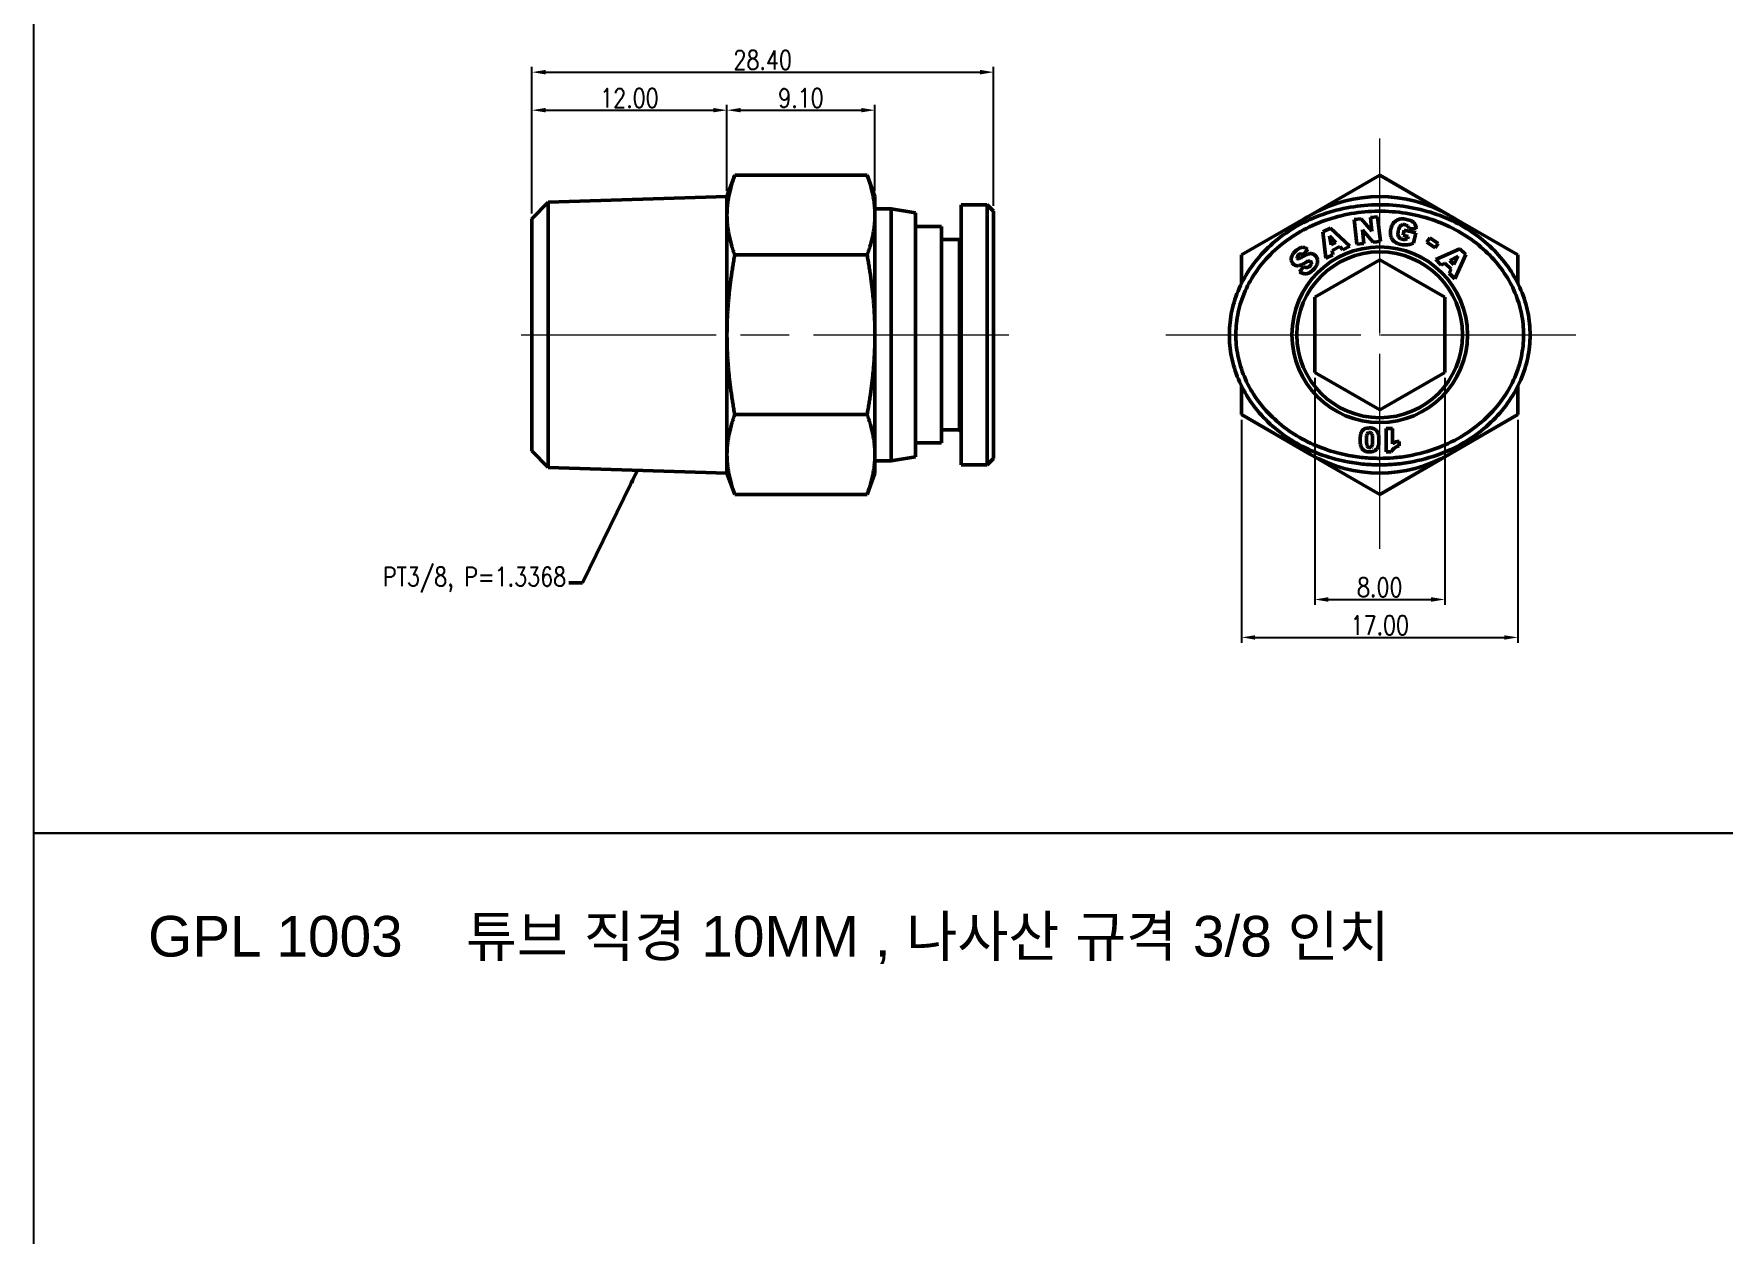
# Model space of a CAD drawing. Header units: millimetres. Extents: x 747 to 1883, y 1260 to 2217.
# Drawn here: x 816.4 to 920.3, y 1990.6 to 2064.4 of the extents above; entities that cross this region are included whole.
import ezdxf

# ---------------------------------------------------------------- set-up
doc = ezdxf.new("R2010")
doc.units = ezdxf.units.MM
doc.linetypes.add('AM_ISO08W050', pattern=[18, 12, -1.5, 3, -1.5])
for name, color, linetype, lineweight in [('AM_0', 7, 'Continuous', 50), ('AM_7', 4, 'AM_ISO08W050', 20), ('AM_REFDIM', 4, 'Continuous', 25), ('AM_VIS', 7, 'Continuous', 50)]:
    doc.layers.add(name, color=color, linetype=linetype, lineweight=lineweight)
doc.styles.add('ADESK1', font='romans.shx', dxfattribs={"width": 0.8})
doc.styles.get("Standard").update_dxf_attribs({"font": 'arial.ttf'})
doc.dimstyles.new('AM_ISO$0', dxfattribs={"dimtxt": 3.5, "dimasz": 2.5, "dimexe": 1, "dimexo": 1, "dimgap": 0.5, "dimtad": 1, "dimzin": 1, "dimdsep": 46, "dimtxsty": 'ADESK1', "dimcen": 0, "dimclrd": 1, "dimclre": 1, "dimclrt": 3, "dimadec": 0, "dimazin": 2, "dimtp": 0.1, "dimtm": 0.1, "dimtfac": 0.71, "dimtmove": 0, "dimatfit": 3, "dimfxl": 1, "dimlwd": -1, "dimlwe": -1, "dimarcsym": 0})
doc.dimstyles.new('AM_ISO$7', dxfattribs={"dimtxt": 3.5, "dimasz": 2.5, "dimexe": 1, "dimexo": 1, "dimgap": 0.5, "dimtad": 1, "dimdsep": 46, "dimtxsty": 'ADESK1', "dimcen": 0, "dimclrd": 1, "dimclre": 1, "dimclrt": 3, "dimadec": 0, "dimazin": 2, "dimtp": 0.1, "dimtm": 0.1, "dimtfac": 0.71, "dimtmove": 0, "dimatfit": 3, "dimfxl": 1, "dimlwd": -1, "dimlwe": -1, "dimarcsym": 0})

# ---------------------------------------------------------------- blocks, each defined once
blk = doc.blocks.new('*D22')
at = {"layer": 'AM_REFDIM', "color": 1}
for p, q in [((847.05, 2053.34), (847.05, 2060.03)), ((859.05, 2054.71), (859.05, 2060.03)), ((847.89, 2059.69), (858.22, 2059.69))]:
    blk.add_line(p, q, dxfattribs=at)
for points in [[(847.89, 2059.83), (847.89, 2059.56), (847.05, 2059.69)], [(858.22, 2059.56), (858.22, 2059.83), (859.05, 2059.69)]]:
    blk.add_solid(points, dxfattribs=at)
at = {"layer": 'Defpoints', "color": 0}
for p in [(859.05, 2059.69), (859.05, 2054.38), (847.05, 2053.01)]:
    blk.add_point(p, dxfattribs=at)
at = {"layer": 'AM_REFDIM', "color": 3, "insert": (853.05, 2060.44), "char_height": 1.167, "attachment_point": 5, "style": 'ADESK1'}
blk.add_mtext('12.00', dxfattribs=at)
blk = doc.blocks.new('*D23')
at = {"layer": 'AM_REFDIM', "color": 1}
for p, q in [((847.05, 2053.34), (847.05, 2062.36)), ((847.89, 2062.03), (874.62, 2062.03)), ((875.45, 2053.81), (875.45, 2062.36))]:
    blk.add_line(p, q, dxfattribs=at)
for points in [[(847.89, 2062.17), (847.89, 2061.89), (847.05, 2062.03)], [(874.62, 2061.89), (874.62, 2062.17), (875.45, 2062.03)]]:
    blk.add_solid(points, dxfattribs=at)
at = {"layer": 'Defpoints', "color": 0}
for p in [(875.45, 2062.03), (847.05, 2053.01), (875.45, 2053.48)]:
    blk.add_point(p, dxfattribs=at)
at = {"layer": 'AM_REFDIM', "color": 3, "insert": (861.25, 2062.78), "char_height": 1.167, "attachment_point": 5, "style": 'ADESK1'}
blk.add_mtext('28.40', dxfattribs=at)
blk = doc.blocks.new('*D24')
at = {"layer": 'AM_REFDIM', "color": 1}
for p, q in [((895.21, 2043.24), (895.21, 2029.27)), ((903.21, 2043.24), (903.21, 2029.27)), ((896.04, 2029.6), (902.37, 2029.6))]:
    blk.add_line(p, q, dxfattribs=at)
for points in [[(896.04, 2029.74), (896.04, 2029.46), (895.21, 2029.6)], [(902.37, 2029.46), (902.37, 2029.74), (903.21, 2029.6)]]:
    blk.add_solid(points, dxfattribs=at)
at = {"layer": 'Defpoints', "color": 0}
for p in [(895.21, 2043.57), (903.21, 2043.57), (903.21, 2029.6)]:
    blk.add_point(p, dxfattribs=at)
at = {"layer": 'AM_REFDIM', "color": 3, "insert": (899.21, 2030.35), "char_height": 1.167, "attachment_point": 5, "style": 'ADESK1'}
blk.add_mtext('8.00', dxfattribs=at)
blk = doc.blocks.new('*D25')
at = {"layer": 'AM_REFDIM', "color": 1}
for p, q in [((890.71, 2040.64), (890.71, 2026.93)), ((907.71, 2040.64), (907.71, 2026.93)), ((891.54, 2027.27), (906.87, 2027.27))]:
    blk.add_line(p, q, dxfattribs=at)
for points in [[(891.54, 2027.4), (891.54, 2027.13), (890.71, 2027.27)], [(906.87, 2027.13), (906.87, 2027.4), (907.71, 2027.27)]]:
    blk.add_solid(points, dxfattribs=at)
at = {"layer": 'Defpoints', "color": 0}
for p in [(890.71, 2040.97), (907.71, 2040.97), (907.71, 2027.27)]:
    blk.add_point(p, dxfattribs=at)
at = {"layer": 'AM_REFDIM', "color": 3, "insert": (899.21, 2028.02), "char_height": 1.167, "attachment_point": 5, "style": 'ADESK1'}
blk.add_mtext('17.00', dxfattribs=at)
blk = doc.blocks.new('*D28')
at = {"layer": 'AM_REFDIM', "color": 1}
for p, q in [((859.05, 2054.71), (859.05, 2060.03)), ((868.15, 2054.71), (868.15, 2060.03)), ((859.89, 2059.69), (867.32, 2059.69))]:
    blk.add_line(p, q, dxfattribs=at)
for points in [[(859.89, 2059.83), (859.89, 2059.56), (859.05, 2059.69)], [(867.32, 2059.56), (867.32, 2059.83), (868.15, 2059.69)]]:
    blk.add_solid(points, dxfattribs=at)
at = {"layer": 'Defpoints', "color": 0}
for p in [(868.15, 2059.69), (859.05, 2054.38), (868.15, 2054.38)]:
    blk.add_point(p, dxfattribs=at)
at = {"layer": 'AM_REFDIM', "color": 3, "insert": (863.6, 2060.44), "char_height": 1.167, "attachment_point": 5, "style": 'ADESK1'}
blk.add_mtext('9.10', dxfattribs=at)

msp = doc.modelspace()

# ---------------------------------------------------------------- linework, layer by layer
for points in [[(816.412, 2078.253), (972.462, 2078.253), (972.462, 2015.233), (816.412, 2015.233)], [(816.412, 2015.233), (995.87, 2015.233), (995.87, 1911.999), (816.412, 1911.999)]]:
    msp.add_lwpolyline(points, close=True)
at = {"layer": 'AM_7'}
for p, q in [((899.207, 2045.949), (899.207, 2059.046)), ((846.386, 2045.879), (876.69, 2045.879)), ((886.04, 2045.879), (899.136, 2045.879)), ((899.188, 2045.879), (899.225, 2045.879)), ((899.207, 2045.861), (899.207, 2045.897)), ((899.207, 2032.712), (899.207, 2045.809)), ((899.277, 2045.879), (912.373, 2045.879))]:
    msp.add_line(p, q, dxfattribs=at)
at = {"layer": 'AM_VIS'}
for p, q in [((859.054, 2054.379), (859.532, 2055.694)), ((859.532, 2055.694), (867.675, 2055.694)), ((868.154, 2054.379), (867.675, 2055.694)), ((894.957, 2053.24), (899.207, 2055.694)), ((899.207, 2055.694), (903.457, 2053.24)), ((847.054, 2053.012), (848.053, 2054.042)), ((848.053, 2054.042), (859.054, 2054.379)), ((848.053, 2054.042), (848.053, 2037.716)), ((859.054, 2053.24), (859.054, 2054.379)), ((868.154, 2053.24), (868.154, 2054.379)), ((868.154, 2053.629), (869.154, 2053.629)), ((870.654, 2053.379), (869.154, 2053.629)), ((869.154, 2038.129), (869.154, 2053.629)), ((873.454, 2037.879), (873.454, 2053.879)), ((875.054, 2053.879), (873.454, 2053.879)), ((875.054, 2053.879), (875.054, 2037.879)), ((875.054, 2053.879), (875.454, 2053.479)), ((847.054, 2038.747), (847.054, 2053.012)), ((859.054, 2045.879), (859.054, 2053.24)), ((868.154, 2045.879), (868.154, 2053.24)), ((870.654, 2038.379), (870.654, 2053.379)), ((872.254, 2052.529), (870.654, 2052.529)), ((872.254, 2052.529), (872.254, 2039.229)), ((875.454, 2053.479), (875.454, 2038.279)), ((890.707, 2050.787), (894.957, 2053.24)), ((897.627, 2052.969), (898.064, 2053.018)), ((897.797, 2051.453), (897.627, 2052.969)), ((898.064, 2053.018), (898.729, 2052.243)), ((898.635, 2053.082), (899.077, 2053.131)), ((898.729, 2052.243), (898.635, 2053.082)), ((899.077, 2053.131), (899.247, 2051.615)), ((899.928, 2052.522), (899.955, 2052.589)), ((899.955, 2052.589), (899.987, 2052.651)), ((899.987, 2052.651), (900.023, 2052.709)), ((900.023, 2052.709), (900.064, 2052.763)), ((900.064, 2052.763), (900.078, 2052.779)), ((900.078, 2052.779), (900.128, 2052.83)), ((900.128, 2052.83), (900.182, 2052.875)), ((900.182, 2052.875), (900.24, 2052.913)), ((900.24, 2052.913), (900.303, 2052.946)), ((900.303, 2052.946), (900.369, 2052.972)), ((900.369, 2052.972), (900.432, 2052.99)), ((900.432, 2052.99), (900.49, 2053)), ((900.469, 2052.556), (900.432, 2052.506)), ((900.511, 2052.596), (900.469, 2052.556)), ((900.49, 2053), (900.554, 2053.006)), ((900.568, 2052.63), (900.511, 2052.596)), ((900.554, 2053.006), (900.623, 2053.005)), ((900.633, 2052.652), (900.568, 2052.63)), ((900.623, 2053.005), (900.697, 2053)), ((900.701, 2052.657), (900.633, 2052.652)), ((900.697, 2053), (900.775, 2052.989)), ((900.775, 2052.649), (900.701, 2052.657)), ((900.775, 2052.989), (900.856, 2052.974)), ((900.816, 2052.638), (900.775, 2052.649)), ((900.881, 2052.608), (900.816, 2052.638)), ((900.856, 2052.974), (900.944, 2052.954)), ((900.933, 2052.567), (900.881, 2052.608)), ((900.948, 2052.55), (900.933, 2052.567)), ((900.944, 2052.954), (901.023, 2052.931)), ((900.981, 2052.49), (900.948, 2052.55)), ((901.023, 2052.931), (901.091, 2052.908)), ((901.091, 2052.908), (901.151, 2052.884)), ((901.151, 2052.884), (901.202, 2052.858)), ((901.202, 2052.858), (901.217, 2052.849)), ((901.217, 2052.849), (901.275, 2052.806)), ((901.275, 2052.806), (901.327, 2052.757)), ((901.327, 2052.757), (901.37, 2052.701)), ((901.37, 2052.701), (901.39, 2052.667)), ((901.39, 2052.667), (901.418, 2052.606)), ((901.418, 2052.606), (901.438, 2052.539)), ((901.438, 2052.539), (901.453, 2052.467)), ((903.457, 2053.24), (907.707, 2050.787)), ((873.354, 2051.729), (872.254, 2051.729)), ((873.354, 2051.729), (873.454, 2051.829)), ((873.354, 2051.729), (873.354, 2040.029)), ((895.712, 2052.204), (896.171, 2052.437)), ((895.893, 2050.584), (895.712, 2052.204)), ((896.116, 2051.966), (896.216, 2051.401)), ((896.515, 2051.553), (896.116, 2051.966)), ((896.171, 2052.437), (897.374, 2051.337)), ((896.216, 2051.401), (896.515, 2051.553)), ((898.238, 2051.502), (897.797, 2051.453)), ((898.805, 2051.565), (898.145, 2052.335)), ((898.145, 2052.335), (898.238, 2051.502)), ((899.247, 2051.615), (898.805, 2051.565)), ((899.861, 2052.149), (899.864, 2052.221)), ((899.865, 2052.079), (899.861, 2052.149)), ((899.864, 2052.221), (899.871, 2052.295)), ((899.874, 2052.011), (899.865, 2052.079)), ((899.871, 2052.295), (899.884, 2052.37)), ((899.89, 2051.944), (899.874, 2052.011)), ((899.884, 2052.37), (899.885, 2052.376)), ((899.885, 2052.376), (899.904, 2052.451)), ((899.899, 2051.911), (899.89, 2051.944)), ((899.925, 2051.843), (899.899, 2051.911)), ((899.904, 2052.451), (899.928, 2052.522)), ((899.956, 2051.78), (899.925, 2051.843)), ((899.994, 2051.722), (899.956, 2051.78)), ((900.039, 2051.668), (899.994, 2051.722)), ((900.09, 2051.619), (900.039, 2051.668)), ((900.109, 2051.604), (900.09, 2051.619)), ((900.16, 2051.567), (900.109, 2051.604)), ((900.217, 2051.534), (900.16, 2051.567)), ((900.28, 2051.505), (900.217, 2051.534)), ((900.349, 2051.478), (900.28, 2051.505)), ((900.333, 2052.194), (900.326, 2052.114)), ((900.326, 2052.114), (900.328, 2052.044)), ((900.328, 2052.044), (900.339, 2051.983)), ((900.348, 2052.281), (900.333, 2052.194)), ((900.339, 2051.983), (900.359, 2051.929)), ((900.35, 2052.29), (900.348, 2052.281)), ((900.373, 2052.373), (900.35, 2052.29)), ((900.359, 2051.929), (900.365, 2051.915)), ((900.365, 2051.915), (900.404, 2051.861)), ((900.4, 2052.445), (900.373, 2052.373)), ((900.432, 2052.506), (900.4, 2052.445)), ((900.404, 2051.861), (900.453, 2051.817)), ((900.453, 2051.817), (900.514, 2051.783)), ((900.514, 2051.783), (900.586, 2051.759)), ((900.586, 2051.759), (900.596, 2051.757)), ((900.596, 2051.757), (900.668, 2051.747)), ((900.648, 2051.996), (900.715, 2052.307)), ((900.956, 2051.93), (900.648, 2051.996)), ((900.668, 2051.747), (900.739, 2051.747)), ((900.715, 2052.307), (901.427, 2052.153)), ((900.739, 2051.747), (900.749, 2051.748)), ((900.749, 2051.748), (900.812, 2051.757)), ((900.812, 2051.757), (900.884, 2051.776)), ((900.884, 2051.776), (900.925, 2051.789)), ((900.925, 2051.789), (900.956, 2051.93)), ((900.997, 2052.418), (900.981, 2052.49)), ((901.459, 2052.401), (900.997, 2052.418)), ((901.289, 2051.517), (901.211, 2051.486)), ((901.427, 2052.153), (901.289, 2051.517)), ((901.453, 2052.467), (901.459, 2052.401)), ((902.106, 2051.579), (902.293, 2051.848)), ((902.612, 2051.228), (902.106, 2051.579)), ((902.293, 2051.848), (902.799, 2051.497)), ((902.799, 2051.497), (902.612, 2051.228)), ((859.532, 2050.787), (867.675, 2050.787)), ((890.707, 2050.787), (890.707, 2049.035)), ((893.759, 2050.512), (893.763, 2050.581)), ((893.767, 2050.447), (893.759, 2050.512)), ((893.763, 2050.581), (893.778, 2050.653)), ((893.778, 2050.653), (893.796, 2050.707)), ((893.796, 2050.707), (893.82, 2050.761)), ((893.82, 2050.761), (893.853, 2050.816)), ((893.853, 2050.816), (893.893, 2050.873)), ((893.893, 2050.873), (893.942, 2050.933)), ((893.942, 2050.933), (893.999, 2050.994)), ((893.999, 2050.994), (894.02, 2051.015)), ((894.02, 2051.015), (894.081, 2051.074)), ((894.081, 2051.074), (894.144, 2051.125)), ((894.14, 2050.719), (894.124, 2050.668)), ((894.124, 2050.668), (894.138, 2050.601)), ((894.138, 2050.601), (894.154, 2050.579)), ((894.187, 2050.781), (894.14, 2050.719)), ((894.144, 2051.125), (894.204, 2051.167)), ((894.154, 2050.579), (894.218, 2050.556)), ((894.209, 2050.8), (894.187, 2050.781)), ((894.204, 2051.167), (894.263, 2051.202)), ((894.27, 2050.841), (894.209, 2050.8)), ((894.218, 2050.556), (894.225, 2050.557)), ((894.225, 2050.557), (894.274, 2050.57)), ((894.263, 2051.202), (894.323, 2051.229)), ((894.331, 2050.859), (894.27, 2050.841)), ((894.274, 2050.57), (894.345, 2050.609)), ((894.323, 2051.229), (894.38, 2051.248)), ((894.356, 2050.859), (894.331, 2050.859)), ((894.345, 2050.609), (894.377, 2050.629)), ((894.421, 2050.843), (894.356, 2050.859)), ((894.377, 2050.629), (894.457, 2050.679)), ((894.38, 2051.248), (894.412, 2051.254)), ((894.412, 2051.254), (894.476, 2051.26)), ((894.489, 2050.805), (894.421, 2050.843)), ((894.457, 2050.679), (894.53, 2050.723)), ((894.476, 2051.26), (894.541, 2051.253)), ((894.785, 2051.137), (894.489, 2050.805)), ((894.53, 2050.723), (894.598, 2050.761)), ((894.541, 2051.253), (894.606, 2051.238)), ((894.598, 2050.761), (894.659, 2050.794)), ((894.606, 2051.238), (894.671, 2051.211)), ((894.659, 2050.794), (894.715, 2050.82)), ((894.671, 2051.211), (894.736, 2051.172)), ((894.715, 2050.82), (894.766, 2050.84)), ((894.736, 2051.172), (894.785, 2051.137)), ((894.766, 2050.84), (894.785, 2050.847)), ((894.785, 2050.847), (894.861, 2050.867)), ((894.861, 2050.867), (894.933, 2050.875)), ((894.933, 2050.875), (895, 2050.873)), ((895, 2050.873), (895.042, 2050.865)), ((895.042, 2050.865), (895.11, 2050.842)), ((895.11, 2050.842), (895.172, 2050.808)), ((895.172, 2050.808), (895.228, 2050.764)), ((895.207, 2048.189), (899.207, 2050.498)), ((895.228, 2050.764), (895.245, 2050.748)), ((895.245, 2050.748), (895.293, 2050.694)), ((895.293, 2050.694), (895.33, 2050.635)), ((895.33, 2050.635), (895.359, 2050.57)), ((895.359, 2050.57), (895.379, 2050.5)), ((895.379, 2050.5), (895.379, 2050.499)), ((895.379, 2050.499), (895.389, 2050.43)), ((896.323, 2050.802), (895.893, 2050.584)), ((896.752, 2051.303), (896.274, 2051.06)), ((896.274, 2051.06), (896.323, 2050.802)), ((896.934, 2051.113), (896.752, 2051.303)), ((897.374, 2051.337), (896.934, 2051.113)), ((899.207, 2050.498), (903.207, 2048.189)), ((900.423, 2051.454), (900.349, 2051.478)), ((900.504, 2051.435), (900.423, 2051.454)), ((900.533, 2051.429), (900.504, 2051.435)), ((900.611, 2051.416), (900.533, 2051.429)), ((900.685, 2051.406), (900.611, 2051.416)), ((900.756, 2051.402), (900.685, 2051.406)), ((900.823, 2051.401), (900.756, 2051.402)), ((900.888, 2051.406), (900.823, 2051.401)), ((900.936, 2051.412), (900.888, 2051.406)), ((900.998, 2051.423), (900.936, 2051.412)), ((901.065, 2051.439), (900.998, 2051.423)), ((901.136, 2051.461), (901.065, 2051.439)), ((901.211, 2051.486), (901.136, 2051.461)), ((902.652, 2050.501), (904.137, 2051.172)), ((902.992, 2050.159), (902.652, 2050.501)), ((904.035, 2050.714), (903.528, 2050.445)), ((903.765, 2050.208), (904.035, 2050.714)), ((904.5, 2050.808), (903.825, 2049.324)), ((904.137, 2051.172), (904.5, 2050.808)), ((907.707, 2050.787), (907.707, 2049.035)), ((893.773, 2050.423), (893.767, 2050.447)), ((893.797, 2050.355), (893.773, 2050.423)), ((893.831, 2050.294), (893.797, 2050.355)), ((893.876, 2050.24), (893.831, 2050.294)), ((893.918, 2050.203), (893.876, 2050.24)), ((893.977, 2050.165), (893.918, 2050.203)), ((894.04, 2050.14), (893.977, 2050.165)), ((894.107, 2050.127), (894.04, 2050.14)), ((894.179, 2050.126), (894.107, 2050.127)), ((894.22, 2050.13), (894.179, 2050.126)), ((894.277, 2050.143), (894.22, 2050.13)), ((894.273, 2049.75), (894.544, 2050.081)), ((894.338, 2050.162), (894.277, 2050.143)), ((894.403, 2050.188), (894.338, 2050.162)), ((894.472, 2050.221), (894.403, 2050.188)), ((894.545, 2050.261), (894.472, 2050.221)), ((894.581, 2049.629), (894.513, 2049.642)), ((894.623, 2050.308), (894.545, 2050.261)), ((894.65, 2049.625), (894.581, 2049.629)), ((894.676, 2050.34), (894.623, 2050.308)), ((894.657, 2049.626), (894.65, 2049.625)), ((894.711, 2049.631), (894.657, 2049.626)), ((894.751, 2050.381), (894.676, 2050.34)), ((894.765, 2049.645), (894.711, 2049.631)), ((894.81, 2050.406), (894.751, 2050.381)), ((894.823, 2049.666), (894.765, 2049.645)), ((894.856, 2050.416), (894.81, 2050.406)), ((894.882, 2049.696), (894.823, 2049.666)), ((894.911, 2050.411), (894.856, 2050.416)), ((894.942, 2049.735), (894.882, 2049.696)), ((894.93, 2050.118), (894.979, 2050.179)), ((895.005, 2049.782), (894.942, 2049.735)), ((894.979, 2050.179), (895.004, 2050.24)), ((895.004, 2050.24), (895.007, 2050.262)), ((895.071, 2049.837), (895.005, 2049.782)), ((895.137, 2049.901), (895.071, 2049.837)), ((895.151, 2049.915), (895.137, 2049.901)), ((895.206, 2049.974), (895.151, 2049.915)), ((895.253, 2050.033), (895.206, 2049.974)), ((895.293, 2050.091), (895.253, 2050.033)), ((895.326, 2050.149), (895.293, 2050.091)), ((895.351, 2050.206), (895.326, 2050.149)), ((895.357, 2050.22), (895.351, 2050.206)), ((895.377, 2050.29), (895.357, 2050.22)), ((895.388, 2050.36), (895.377, 2050.29)), ((895.389, 2050.43), (895.388, 2050.36)), ((903.223, 2050.285), (902.992, 2050.159)), ((903.601, 2049.906), (903.223, 2050.285)), ((903.476, 2049.674), (903.601, 2049.906)), ((903.825, 2049.324), (903.476, 2049.674)), ((903.528, 2050.445), (903.765, 2050.208)), ((895.207, 2043.57), (895.207, 2048.189)), ((903.207, 2048.189), (903.207, 2043.57)), ((859.054, 2038.518), (859.054, 2045.879)), ((868.154, 2038.518), (868.154, 2045.879)), ((899.207, 2041.26), (895.207, 2043.57)), ((903.207, 2043.57), (899.207, 2041.26)), ((890.707, 2042.724), (890.707, 2040.972)), ((907.707, 2042.724), (907.707, 2040.972)), ((859.532, 2040.972), (867.675, 2040.972)), ((890.707, 2040.972), (894.957, 2038.518)), ((898.219, 2040.057), (898.276, 2040.09)), ((898.276, 2040.09), (898.338, 2040.116)), ((898.338, 2040.116), (898.41, 2040.135)), ((898.41, 2040.135), (898.489, 2040.146)), ((898.489, 2040.146), (898.575, 2040.15)), ((898.575, 2040.15), (898.582, 2040.15)), ((898.582, 2040.15), (898.667, 2040.147)), ((898.667, 2040.147), (898.742, 2040.137)), ((898.742, 2040.137), (898.809, 2040.119)), ((898.809, 2040.119), (898.869, 2040.095)), ((898.869, 2040.095), (898.873, 2040.093)), ((898.873, 2040.093), (898.934, 2040.055)), ((899.594, 2038.677), (899.594, 2040.126)), ((899.594, 2040.126), (899.994, 2040.126)), ((899.994, 2040.126), (899.994, 2039.176)), ((903.457, 2038.518), (907.707, 2040.972)), ((872.254, 2039.229), (870.654, 2039.229)), ((873.354, 2040.029), (872.254, 2040.029)), ((873.354, 2040.029), (873.454, 2039.929)), ((898, 2039.403), (898.002, 2039.495)), ((898, 2039.361), (898, 2039.403)), ((898.004, 2039.287), (898, 2039.361)), ((898.002, 2039.495), (898.007, 2039.581)), ((898.012, 2039.213), (898.004, 2039.287)), ((898.007, 2039.581), (898.017, 2039.661)), ((898.024, 2039.141), (898.012, 2039.213)), ((898.017, 2039.661), (898.032, 2039.734)), ((898.039, 2039.071), (898.024, 2039.141)), ((898.032, 2039.734), (898.049, 2039.802)), ((898.041, 2039.061), (898.039, 2039.071)), ((898.065, 2038.988), (898.041, 2039.061)), ((898.049, 2039.802), (898.071, 2039.862)), ((898.071, 2039.862), (898.096, 2039.917)), ((898.096, 2039.917), (898.126, 2039.965)), ((898.126, 2039.965), (898.13, 2039.97)), ((898.13, 2039.97), (898.171, 2040.018)), ((898.171, 2040.018), (898.219, 2040.057)), ((898.394, 2039.502), (898.393, 2039.419)), ((898.393, 2039.419), (898.395, 2039.319)), ((898.398, 2039.583), (898.394, 2039.502)), ((898.395, 2039.319), (898.399, 2039.23)), ((898.404, 2039.651), (898.398, 2039.583)), ((898.399, 2039.23), (898.408, 2039.157)), ((898.413, 2039.704), (898.404, 2039.651)), ((898.408, 2039.157), (898.42, 2039.096)), ((898.415, 2039.71), (898.413, 2039.704)), ((898.441, 2039.785), (898.415, 2039.71)), ((898.42, 2039.096), (898.435, 2039.048)), ((898.435, 2039.048), (898.44, 2039.038)), ((898.44, 2039.038), (898.485, 2038.978)), ((898.479, 2039.837), (898.441, 2039.785)), ((898.515, 2039.864), (898.479, 2039.837)), ((898.583, 2039.88), (898.515, 2039.864)), ((898.623, 2039.875), (898.583, 2039.88)), ((898.679, 2039.842), (898.623, 2039.875)), ((898.722, 2039.78), (898.679, 2039.842)), ((898.702, 2038.997), (898.728, 2039.04)), ((898.725, 2039.775), (898.722, 2039.78)), ((898.741, 2039.728), (898.725, 2039.775)), ((898.728, 2039.04), (898.743, 2039.085)), ((898.755, 2039.668), (898.741, 2039.728)), ((898.743, 2039.085), (898.755, 2039.144)), ((898.763, 2039.595), (898.755, 2039.668)), ((898.755, 2039.144), (898.763, 2039.216)), ((898.769, 2039.508), (898.763, 2039.595)), ((898.763, 2039.216), (898.769, 2039.301)), ((898.771, 2039.409), (898.769, 2039.508)), ((898.769, 2039.301), (898.771, 2039.4)), ((898.771, 2039.4), (898.771, 2039.409)), ((898.934, 2040.055), (898.989, 2040.008)), ((898.989, 2040.008), (899.036, 2039.952)), ((899.036, 2039.952), (899.055, 2039.925)), ((899.055, 2039.925), (899.085, 2039.868)), ((899.085, 2039.868), (899.111, 2039.801)), ((899.129, 2039.072), (899.11, 2039.006)), ((899.111, 2039.801), (899.131, 2039.721)), ((899.144, 2039.145), (899.129, 2039.072)), ((899.131, 2039.721), (899.134, 2039.709)), ((899.134, 2039.709), (899.147, 2039.641)), ((899.155, 2039.226), (899.144, 2039.145)), ((899.147, 2039.641), (899.156, 2039.569)), ((899.161, 2039.313), (899.155, 2039.226)), ((899.156, 2039.569), (899.161, 2039.495)), ((899.161, 2039.495), (899.163, 2039.416)), ((899.163, 2039.408), (899.161, 2039.313)), ((899.163, 2039.416), (899.163, 2039.408)), ((900.33, 2039.03), (900.257, 2039)), ((900.41, 2039.059), (900.33, 2039.03)), ((900.41, 2039.32), (900.41, 2039.059)), ((847.054, 2038.747), (848.053, 2037.716)), ((859.054, 2037.379), (859.054, 2038.518)), ((868.154, 2037.379), (868.154, 2038.518)), ((868.154, 2038.129), (869.154, 2038.129)), ((870.654, 2038.379), (869.154, 2038.129)), ((875.054, 2037.879), (875.454, 2038.279)), ((894.957, 2038.518), (899.207, 2036.064)), ((898.093, 2038.924), (898.065, 2038.988)), ((898.095, 2038.921), (898.093, 2038.924)), ((898.134, 2038.861), (898.095, 2038.921)), ((898.185, 2038.805), (898.134, 2038.861)), ((898.206, 2038.785), (898.185, 2038.805)), ((898.265, 2038.745), (898.206, 2038.785)), ((898.336, 2038.712), (898.265, 2038.745)), ((898.351, 2038.707), (898.336, 2038.712)), ((898.415, 2038.69), (898.351, 2038.707)), ((898.489, 2038.68), (898.415, 2038.69)), ((898.485, 2038.978), (898.542, 2038.946)), ((898.572, 2038.677), (898.489, 2038.68)), ((898.542, 2038.946), (898.585, 2038.94)), ((898.64, 2038.679), (898.572, 2038.677)), ((898.585, 2038.94), (898.652, 2038.955)), ((898.719, 2038.688), (898.64, 2038.679)), ((898.652, 2038.955), (898.702, 2038.997)), ((898.793, 2038.704), (898.719, 2038.688)), ((898.858, 2038.727), (898.793, 2038.704)), ((898.917, 2038.758), (898.858, 2038.727)), ((898.971, 2038.795), (898.917, 2038.758)), ((899.017, 2038.839), (898.971, 2038.795)), ((899.027, 2038.85), (899.017, 2038.839)), ((899.059, 2038.896), (899.027, 2038.85)), ((899.087, 2038.947), (899.059, 2038.896)), ((899.11, 2039.006), (899.087, 2038.947)), ((899.207, 2036.064), (903.457, 2038.518)), ((899.921, 2038.677), (899.594, 2038.677)), ((899.954, 2038.738), (899.921, 2038.677)), ((899.995, 2038.798), (899.954, 2038.738)), ((900.042, 2038.853), (899.995, 2038.798)), ((900.097, 2038.902), (900.042, 2038.853)), ((900.136, 2038.932), (900.097, 2038.902)), ((900.192, 2038.967), (900.136, 2038.932)), ((900.257, 2039), (900.192, 2038.967)), ((848.053, 2037.716), (859.054, 2037.379)), ((859.054, 2037.379), (859.532, 2036.064)), ((868.154, 2037.379), (867.675, 2036.064)), ((875.054, 2037.879), (873.454, 2037.879)), ((859.532, 2036.064), (867.675, 2036.064))]:
    msp.add_line(p, q, dxfattribs=at)
for radius in [5.4, 5.1]:
    msp.add_circle((899.207, 2045.879), radius, dxfattribs=at)
for centre, radius, start, end in [((899.207, 2045.879), 8.5, 60, 120), ((899.207, 2045.879), 8.5, 120, 132.30926), ((899.207, 2045.879), 8.5, 47.69074, 60), ((894.63, 2050.219), 0.589, 232.65243, 258.48929), ((894.872, 2050.28), 0.137, 42.14559, 73.702), ((894.863, 2050.276), 0.146, 22.84812, 40.81006), ((894.884, 2050.281), 0.125, 351.10258, 24.28206), ((899.207, 2045.879), 8.5, 227.69074, 240), ((900.38, 2038.733), 0.588, 87.03613, 131.01018), ((899.207, 2045.879), 8.5, 300, 312.30926), ((899.207, 2045.879), 8.5, 240, 300)]:
    msp.add_arc(centre, radius, start, end, dxfattribs=at)
for points, weights in [([(859.532, 2055.694), (859.054, 2054.379), (859.054, 2053.24)], [1.08152359474, 1.0794349151, 1]), ([(868.154, 2053.24), (868.154, 2054.379), (867.675, 2055.694)], [1, 1.0794349151, 1.08152359474]), ([(859.054, 2053.24), (859.054, 2052.102), (859.532, 2050.787)], [1, 1.0794349151, 1.08152359474]), ([(867.675, 2050.787), (868.154, 2052.102), (868.154, 2053.24)], [1.08152359474, 1.0794349151, 1]), ([(859.532, 2050.787), (859.054, 2048.157), (859.054, 2045.879)], [1.08152359474, 1.0794349151, 1]), ([(868.154, 2045.879), (868.154, 2048.157), (867.675, 2050.787)], [1, 1.0794349151, 1.08152359474]), ([(859.054, 2045.879), (859.054, 2043.602), (859.532, 2040.972)], [1, 1.0794349151, 1.08152359474]), ([(867.675, 2040.972), (868.154, 2043.602), (868.154, 2045.879)], [1.08152359474, 1.0794349151, 1]), ([(859.532, 2040.972), (859.054, 2039.657), (859.054, 2038.518)], [1.08152359474, 1.0794349151, 1]), ([(868.154, 2038.518), (868.154, 2039.657), (867.675, 2040.972)], [1, 1.0794349151, 1.08152359474]), ([(859.054, 2038.518), (859.054, 2037.379), (859.532, 2036.064)], [1, 1.0794349151, 1.08152359474]), ([(867.675, 2036.064), (868.154, 2037.379), (868.154, 2038.518)], [1.08152359474, 1.0794349151, 1])]:
    msp.add_rational_spline(points, weights, degree=2, dxfattribs=at)
for points, knots in [([(899.207, 2037.879), (899.499, 2037.879), (899.787, 2037.89), (900.4, 2037.942), (900.726, 2037.981), (901.666, 2038.151), (902.323, 2038.321), (903.516, 2038.783), (904.053, 2039.043), (905.04, 2039.651), (905.491, 2039.986), (906.293, 2040.715), (906.649, 2041.104), (907.262, 2041.917), (907.519, 2042.339), (907.944, 2043.211), (908.11, 2043.66), (908.349, 2044.576), (908.422, 2045.042), (908.472, 2045.979), (908.449, 2046.451), (908.308, 2047.384), (908.189, 2047.845), (907.862, 2048.741), (907.651, 2049.177), (907.147, 2050.01), (906.851, 2050.407), (906.181, 2051.157), (905.803, 2051.507), (904.976, 2052.152), (904.525, 2052.442), (903.565, 2052.953), (903.055, 2053.17), (901.991, 2053.525), (901.435, 2053.659), (900.298, 2053.839), (899.716, 2053.883), (898.55, 2053.875), (897.965, 2053.823), (896.817, 2053.624), (896.252, 2053.478), (895.168, 2053.094), (894.646, 2052.858), (893.667, 2052.305), (893.209, 2051.991), (892.377, 2051.297), (892, 2050.919), (891.339, 2050.114), (891.051, 2049.687), (890.577, 2048.8), (890.388, 2048.341), (890.111, 2047.411), (890.022, 2046.939), (889.942, 2045.995), (889.95, 2045.523), (890.062, 2044.585), (890.166, 2044.119), (890.472, 2043.204), (890.672, 2042.756), (891.167, 2041.893), (891.462, 2041.477), (892.137, 2040.698), (892.514, 2040.336), (893.334, 2039.679), (893.778, 2039.385), (894.714, 2038.869), (895.205, 2038.652), (896.223, 2038.29), (896.748, 2038.156), (897.611, 2037.991), (897.957, 2037.948), (898.601, 2037.891), (898.901, 2037.879), (899.207, 2037.879)], [0, 0, 0, 0, 1.2399609, 1.2399609, 2.4799219, 2.4799219, 4.3998318, 4.3998318, 5.92589, 5.92589, 7.2927422, 7.2927422, 8.5804657, 8.5804657, 9.8499662, 9.8499662, 11.1389585, 11.1389585, 12.4450329, 12.4450329, 13.7607112, 13.7607112, 15.0799335, 15.0799335, 16.4209758, 16.4209758, 17.8107679, 17.8107679, 19.2651874, 19.2651874, 20.7796157, 20.7796157, 22.3547844, 22.3547844, 23.985579, 23.985579, 25.6494496, 25.6494496, 27.3236065, 27.3236065, 28.9854625, 28.9854625, 30.6111578, 30.6111578, 32.1770517, 32.1770517, 33.68024, 33.68024, 35.1201498, 35.1201498, 36.4935509, 36.4935509, 37.8250644, 37.8250644, 39.1420406, 39.1420406, 40.4557837, 40.4557837, 41.7567255, 41.7567255, 43.0388043, 43.0388043, 44.3083814, 44.3083814, 45.6148353, 45.6148353, 47.0145952, 47.0145952, 48.5725418, 48.5725418, 49.8673308, 49.8673308, 51.1621198, 51.1621198, 51.1621198, 51.1621198]), ([(899.207, 2038.279), (899.488, 2038.279), (899.765, 2038.29), (900.355, 2038.339), (900.669, 2038.377), (901.574, 2038.54), (902.205, 2038.704), (903.35, 2039.147), (903.866, 2039.397), (904.81, 2039.979), (905.241, 2040.299), (906.007, 2040.995), (906.345, 2041.365), (906.927, 2042.137), (907.171, 2042.538), (907.573, 2043.362), (907.73, 2043.787), (907.956, 2044.651), (908.024, 2045.09), (908.071, 2045.973), (908.049, 2046.417), (907.916, 2047.297), (907.805, 2047.732), (907.495, 2048.579), (907.296, 2048.991), (906.818, 2049.781), (906.537, 2050.158), (905.899, 2050.871), (905.539, 2051.206), (904.749, 2051.821), (904.317, 2052.099), (903.397, 2052.589), (902.908, 2052.797), (901.886, 2053.138), (901.351, 2053.268), (900.257, 2053.441), (899.697, 2053.483), (898.574, 2053.475), (898.012, 2053.425), (896.907, 2053.234), (896.364, 2053.093), (895.322, 2052.724), (894.821, 2052.498), (893.884, 2051.968), (893.446, 2051.668), (892.651, 2051.005), (892.292, 2050.646), (891.664, 2049.88), (891.391, 2049.475), (890.942, 2048.634), (890.763, 2048.201), (890.502, 2047.323), (890.418, 2046.878), (890.342, 2045.989), (890.35, 2045.544), (890.456, 2044.66), (890.554, 2044.22), (890.843, 2043.356), (891.032, 2042.933), (891.501, 2042.115), (891.781, 2041.72), (892.423, 2040.978), (892.783, 2040.634), (893.566, 2040.006), (893.99, 2039.725), (894.887, 2039.23), (895.359, 2039.022), (896.336, 2038.675), (896.841, 2038.545), (897.671, 2038.387), (898.004, 2038.345), (898.624, 2038.291), (898.913, 2038.279), (899.207, 2038.279)], [0, 0, 0, 0, 1.2399609, 1.2399609, 2.4799219, 2.4799219, 4.3998318, 4.3998318, 5.92589, 5.92589, 7.2927422, 7.2927422, 8.5804657, 8.5804657, 9.8499662, 9.8499662, 11.1389585, 11.1389585, 12.4450329, 12.4450329, 13.7607112, 13.7607112, 15.0799335, 15.0799335, 16.4209758, 16.4209758, 17.8107679, 17.8107679, 19.2651874, 19.2651874, 20.7796157, 20.7796157, 22.3547844, 22.3547844, 23.985579, 23.985579, 25.6494496, 25.6494496, 27.3236065, 27.3236065, 28.9854625, 28.9854625, 30.6111578, 30.6111578, 32.1770517, 32.1770517, 33.68024, 33.68024, 35.1201498, 35.1201498, 36.4935509, 36.4935509, 37.8250644, 37.8250644, 39.1420406, 39.1420406, 40.4557837, 40.4557837, 41.7567255, 41.7567255, 43.0388043, 43.0388043, 44.3083814, 44.3083814, 45.6148353, 45.6148353, 47.0145952, 47.0145952, 48.5725418, 48.5725418, 49.8673308, 49.8673308, 51.1621198, 51.1621198, 51.1621198, 51.1621198]), ([(894.93, 2050.118), (894.843, 2050.031), (894.756, 2050.013), (894.703, 2050.004), (894.641, 2050.022), (894.589, 2050.043), (894.544, 2050.081)], [0, 0, 0, 0, 1.4216327, 2.3675229, 3.27318, 4.2144998, 4.2144998, 4.2144998, 4.2144998])]:
    msp.add_open_spline(points, degree=3, knots=knots, dxfattribs=at)

# ---------------------------------------------------------------- texts
at = {"insert": (823.442, 2010.139), "char_height": 2.5, "width": 156.05023, "attachment_point": 1}
msp.add_mtext('GPL{\\f굴림|b0|i0|c129|p50; }1003    {\\f굴림|b0|i0|c129|p50;튜브} {\\f굴림|b0|i0|c129|p50;직경} 10MM , {\\f굴림|b0|i0|c129|p50;나사산} {\\f굴림|b0|i0|c129|p50;규격} 3/8 {\\f굴림|b0|i0|c129|p50;인치}', dxfattribs=at)
at = {"layer": 'AM_0', "color": 3, "insert": (849.164, 2030.033), "char_height": 1.16667, "attachment_point": 9, "style": 'ADESK1'}
msp.add_mtext('{\\Fromans.shx|c0;PT3/8, P=1.3368}', dxfattribs=at)

# ---------------------------------------------------------------- dimensions: what is measured, and where the dimension line sits
at = {"layer": 'AM_REFDIM'}
for base, p1, p2, picture, middle in [((875.454, 2062.027), (847.054, 2053.012), (875.454, 2053.479), '*D23', (861.254, 2062.777)), ((859.054, 2059.694), (847.054, 2053.012), (859.054, 2054.379), '*D22', (853.054, 2060.444)), ((868.154, 2059.694), (859.054, 2054.379), (868.154, 2054.379), '*D28', (863.604, 2060.444))]:
    dim = msp.add_linear_dim(base=base, p1=p1, p2=p2, dimstyle='AM_ISO$0', override={"dimscale": 0.333333, "dimtp": 0, "dimtm": 0.05}, dxfattribs=at)
    dim.commit()
    dim.dimension.update_dxf_attribs({"geometry": picture, "text_midpoint": middle})
for base, p1, p2, picture, middle in [((903.207, 2029.599), (895.207, 2043.57), (903.207, 2043.57), '*D24', (899.207, 2030.349)), ((907.707, 2027.266), (890.707, 2040.972), (907.707, 2040.972), '*D25', (899.207, 2028.016))]:
    dim = msp.add_linear_dim(base=base, p1=p1, p2=p2, angle=0, dimstyle='AM_ISO$0', override={"dimscale": 0.333333, "dimtp": 0, "dimtm": 0.05}, dxfattribs=at)
    dim.commit()
    dim.dimension.update_dxf_attribs({"geometry": picture, "text_midpoint": middle})

# ---------------------------------------------------------------- leaders
at = {"layer": 'AM_0', "annotation_type": 0, "has_hookline": 1, "hookline_direction": 1, "text_width": 12.444}
msp.add_leader([(853.553, 2037.548), (850.164, 2030.616), (849.33, 2030.616)], dimstyle='AM_ISO$7', override={"dimscale": 0.333333, "dimtad": 0, "dimtp": 0, "dimtm": 0.05}, dxfattribs=at)

doc.saveas('drawing.dxf')
